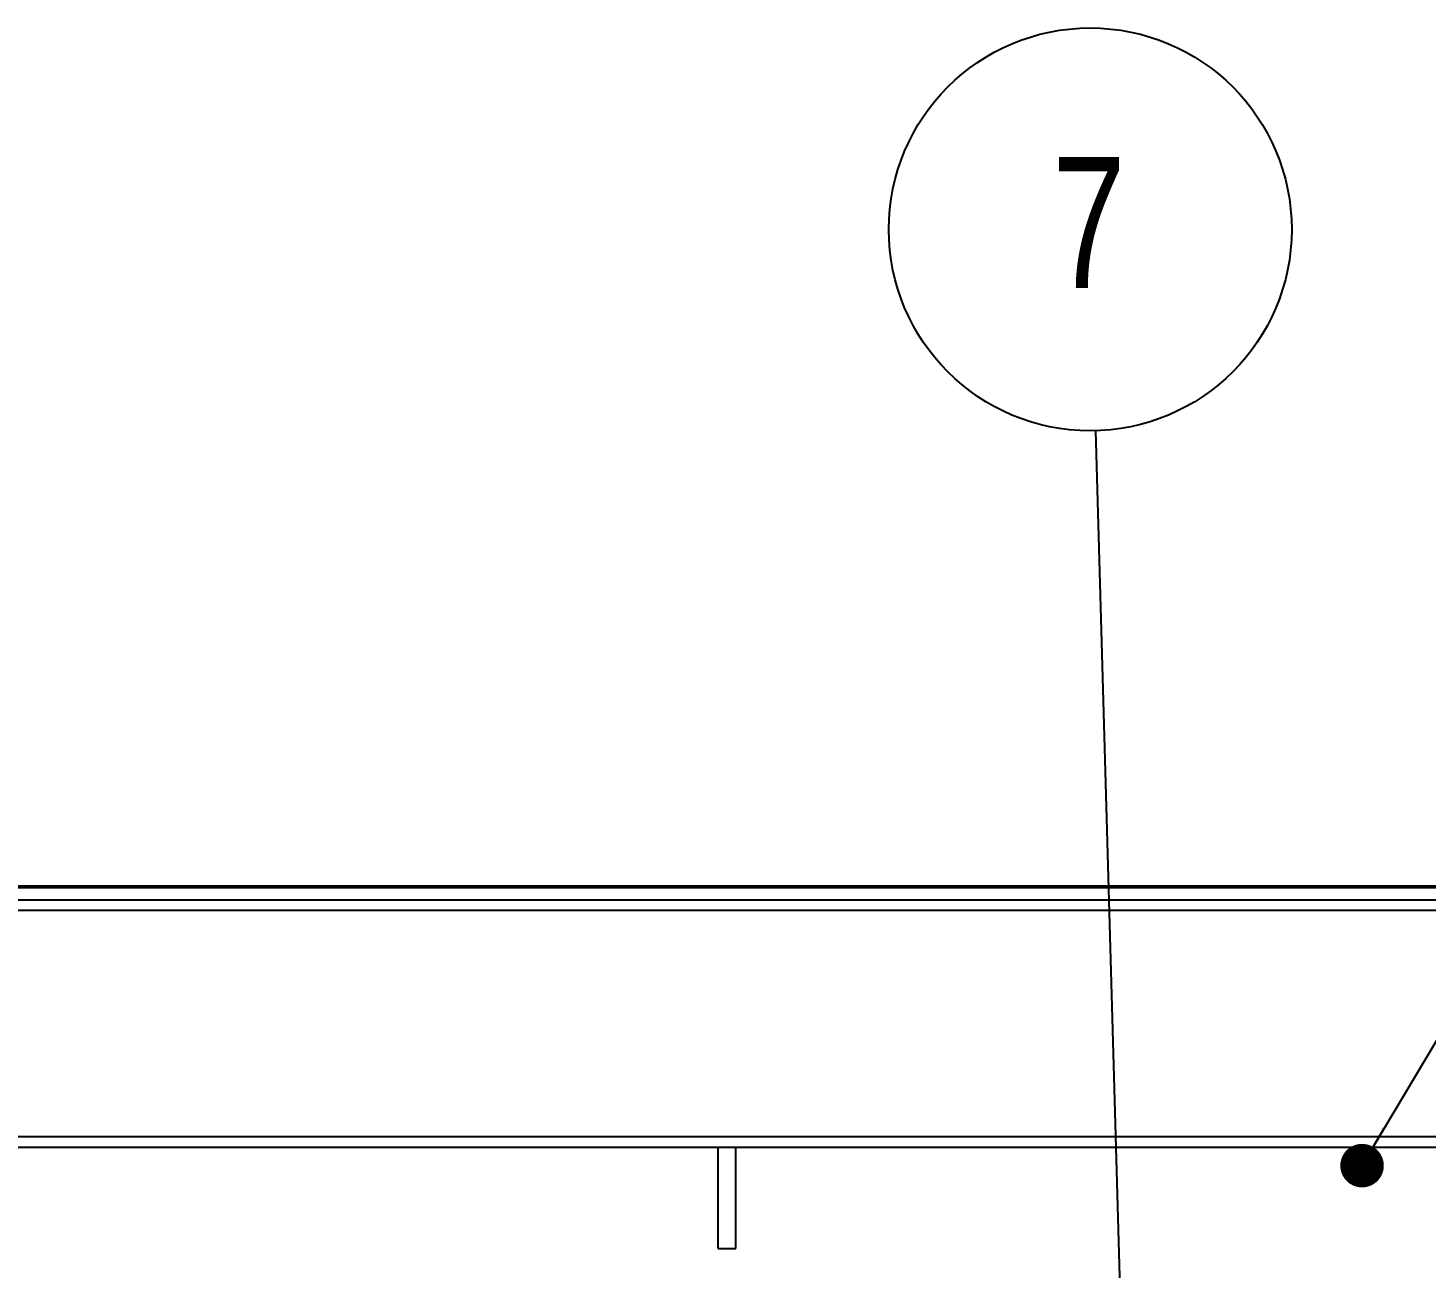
# Model space of a CAD drawing. Header units: millimetres. Extents: x 1293 to 41893, y 1011 to 26911.
# Drawn here: x 23207 to 24196, y 17182 to 18059 of the extents above; entities that cross this region are included whole.
import ezdxf

# ---------------------------------------------------------------- set-up
doc = ezdxf.new("R2010")
doc.units = ezdxf.units.MM
doc.header["$LTSCALE"] = 50
doc.layers.add('CAPA_1', color=7, linetype='Continuous')
doc.styles.add('SLDTEXTSTYLE0', font='TXT', dxfattribs={"width": 0.75})
doc.dimstyles.new('SLDDIMSTYLE2', dxfattribs={"dimtxt": 0.18, "dimasz": 30.769231, "dimexe": 0, "dimexo": 0.0625, "dimgap": 0, "dimtad": 0, "dimtih": 1, "dimtoh": 1, "dimdec": 0, "dimrnd": 1e-09, "dimzin": 0, "dimdsep": 46, "dimtxsty": 'Standard', "dimblk1": 'DOT', "dimblk2": 'DOT', "dimsah": 1, "dimcen": 0.09, "dimadec": 0, "dimazin": 0, "dimtfac": 30.769231, "dimtdec": 0, "dimtofl": 0, "dimtmove": 0, "dimatfit": 3, "dimldrblk": 'DOT', "dimfxl": 1, "dimfrac": 2, "dimtolj": 1, "dimtzin": 0, "dimarcsym": 0})

# ---------------------------------------------------------------- blocks, each defined once
blk = doc.blocks.new('SW_NOTE_0_48')
at = {"layer": 'CAPA_1', "color": 0}
blk.add_circle((-4, 142.37), 142.43, dxfattribs=at)
at = {"layer": 'CAPA_1', "color": 0, "insert": (-4.93, 193.59), "char_height": 92.6, "attachment_point": 2, "style": 'SLDTEXTSTYLE0'}
blk.add_mtext('7', dxfattribs=at)
blk = doc.blocks.new('_Dot')
at = {"color": 0, "linetype": 'ByBlock', "lineweight": -2}
blk.add_line((-0.5, 0), (-1, 0), dxfattribs=at)
at = {"color": 0, "linetype": 'ByBlock', "const_width": 0.5}
blk.add_lwpolyline([(-0.25, 0, 1), (0.25, 0, 1)], format="xyb", close=True, dxfattribs=at)

msp = doc.modelspace()

# ---------------------------------------------------------------- linework, layer by layer
at = {"color": 7, "linetype": 'Continuous', "lineweight": 25}
for p, q in [((22546.4644227, 17452.514437), (24856.0206237, 17452.514437)), ((22546.4644227, 17451.4708625), (24856.0206237, 17451.4708625)), ((22552.9178566, 17442.7516448), (24852.9178566, 17442.7516448)), ((22560.3685233, 17435.3009781), (24845.4671899, 17435.3009781)), ((22720.3885233, 17275.2809781), (24685.4471899, 17275.2809781)), ((22727.8391899, 17267.8303115), (24677.9965233, 17267.8303115)), ((23694.8925232, 17196.1227148), (23694.8925232, 17267.8303115)), ((23707.5925232, 17196.1227148), (23707.5925232, 17267.8303115)), ((23694.8925232, 17196.1227148), (23707.5925232, 17196.1227148))]:
    msp.add_line(p, q, dxfattribs=at)

# ---------------------------------------------------------------- block references
at = {"layer": 'CAPA_1'}
msp.add_blockref('SW_NOTE_0_48', (23962.1023883, 17774.3791488), dxfattribs=at)

# ---------------------------------------------------------------- leaders
for points in [[(24150.2883438, 17254.7720438), (24471.7915438, 17794.3938181)], [(23992.2187037, 16702.9205304), (23962.1023883, 17774.3791488)]]:
    msp.add_leader(points, dimstyle='SLDDIMSTYLE2', dxfattribs=at)

doc.saveas('drawing.dxf')
